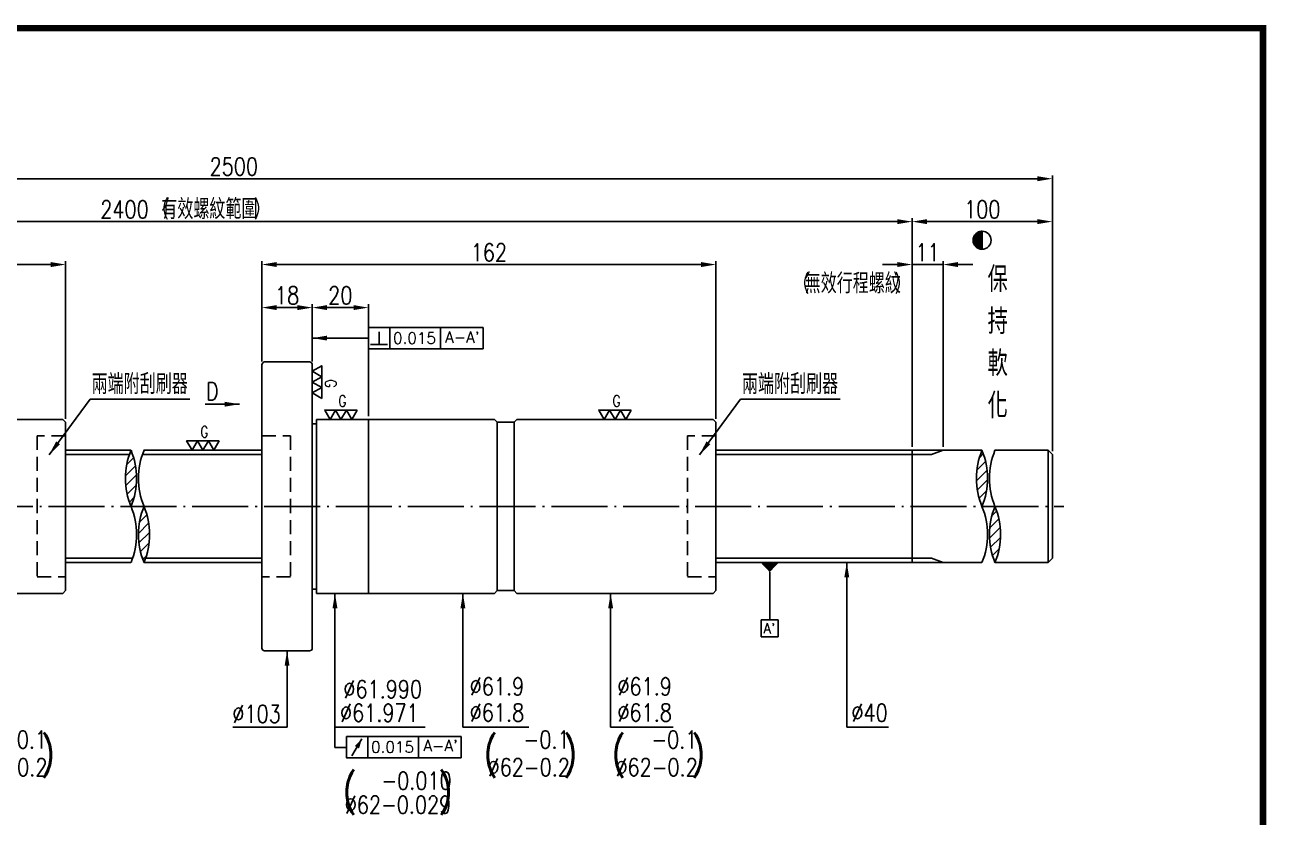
# Model space of a CAD drawing. Header units: millimetres. Extents: x 3359 to 4072, y -360 to 145.
# Drawn here: x 3629.4 to 4072.3, y -137.2 to 145.3 of the extents above; entities that cross this region are included whole.
import ezdxf
from ezdxf.enums import TextEntityAlignment as Align

# ---------------------------------------------------------------- set-up
doc = ezdxf.new("R2010")
doc.units = ezdxf.units.MM
doc.header["$LTSCALE"] = 10
doc.linetypes.add('C', pattern=[2.5625, 2, -0.25, 0.0625, -0.25])
doc.linetypes.add('H', pattern=[0.75, 0.5, -0.25])
doc.layers.get('0').update_dxf_attribs({"linetype": 'CONTINUOUS'})
doc.layers.get('DEFPOINTS').update_dxf_attribs({"linetype": 'CONTINUOUS'})
for name, color, linetype in [('04', 4, 'CONTINUOUS'), ('05', 5, 'H'), ('14', 4, 'CONTINUOUS'), ('C', 1, 'C')]:
    doc.layers.add(name, color=color, linetype=linetype)
for name, color, linetype, lineweight in [('AM_3', 6, 'CONTINUOUS', 25), ('AM_5', 3, 'CONTINUOUS', 25), ('str', 7, 'CONTINUOUS', 25), ('標籤(紅)', 2, 'CONTINUOUS', 30)]:
    doc.layers.add(name, color=color, linetype=linetype, lineweight=lineweight)
doc.styles.add('ROMANC', font='romanc')
doc.styles.add('SIMPLEX', font='SIMPLEX.shx', dxfattribs={"width": 0.8, "height": 6.3, "bigfont": 'chineset.shx'})
doc.dimstyles.new('STANDARD$0', dxfattribs={"dimscale": 0, "dimtxt": 6.3, "dimasz": 5.3, "dimexe": 1.2, "dimexo": 1.2, "dimgap": 1.2, "dimtad": 1, "dimdec": 3, "dimdsep": 46, "dimtxsty": 'SIMPLEX', "dimcen": 0.09, "dimclrd": 6, "dimclre": 6, "dimclrt": 3, "dimadec": 1, "dimazin": 2, "dimtp": -0.1, "dimtm": 0.2, "dimtfac": 1, "dimtdec": 3, "dimtmove": 0, "dimatfit": 3, "dimfxl": 0, "dimtvp": 0.790698, "dimarcsym": 0})
doc.dimstyles.new('STANDARD$7', dxfattribs={"dimscale": 0, "dimtxt": 6.3, "dimasz": 5.3, "dimexe": 1.2, "dimexo": 1.2, "dimgap": 1.2, "dimtad": 1, "dimdec": 3, "dimrnd": 0.0005, "dimdsep": 46, "dimtxsty": 'SIMPLEX', "dimcen": 0.09, "dimclrd": 6, "dimclre": 6, "dimclrt": 3, "dimadec": 1, "dimazin": 2, "dimtp": -0.1, "dimtm": 0.2, "dimtfac": 1, "dimtdec": 3, "dimtmove": 2, "dimatfit": 3, "dimfxl": 0, "dimtvp": 0.790698, "dimarcsym": 0})

# ---------------------------------------------------------------- blocks, each defined once
blk = doc.blocks.new('*D24')
at = {"color": 6, "lineweight": -2}
for p, q in [((3714, 25.3), (3714, 45.69)), ((3719.3, 44.49), (3726.7, 44.49)), ((3732, 25.3), (3732, 45.69))]:
    blk.add_line(p, q, dxfattribs=at)
at = {"color": 6}
for points in [[(3719.3, 45.38), (3719.3, 43.61), (3714, 44.49)], [(3726.7, 45.38), (3726.7, 43.61), (3732, 44.49)]]:
    blk.add_solid(points, dxfattribs=at)
at = {"layer": 'DEFPOINTS', "color": 0}
for p in [(3732, 44.49), (3714, 24.1), (3732, 24.1)]:
    blk.add_point(p, dxfattribs=at)
at = {"color": 3, "insert": (3723, 48.84), "char_height": 6.3, "attachment_point": 5, "style": 'SIMPLEX'}
blk.add_mtext('18', dxfattribs=at)
blk = doc.blocks.new('*D25')
at = {"color": 6, "lineweight": -2}
for p, q in [((3732, 25.3), (3732, 45.69)), ((3737.3, 44.49), (3746.7, 44.49)), ((3752, 5.8), (3752, 45.69))]:
    blk.add_line(p, q, dxfattribs=at)
at = {"color": 6}
for points in [[(3737.3, 45.38), (3737.3, 43.61), (3732, 44.49)], [(3746.7, 45.38), (3746.7, 43.61), (3752, 44.49)]]:
    blk.add_solid(points, dxfattribs=at)
at = {"layer": 'DEFPOINTS', "color": 0}
for p in [(3752, 44.49), (3732, 24.1), (3752, 4.6)]:
    blk.add_point(p, dxfattribs=at)
at = {"color": 3, "insert": (3742, 48.84), "char_height": 6.3, "attachment_point": 5, "style": 'SIMPLEX'}
blk.add_mtext('20', dxfattribs=at)
blk = doc.blocks.new('*D26')
at = {"color": 6, "lineweight": -2}
for p, q in [((3714, 25.3), (3714, 61.04)), ((3719.3, 59.84), (3870.7, 59.84)), ((3876, 4.8), (3876, 61.04))]:
    blk.add_line(p, q, dxfattribs=at)
at = {"color": 6}
for points in [[(3719.3, 60.73), (3719.3, 58.96), (3714, 59.84)], [(3870.7, 60.73), (3870.7, 58.96), (3876, 59.84)]]:
    blk.add_solid(points, dxfattribs=at)
at = {"layer": 'DEFPOINTS', "color": 0}
for p in [(3876, 59.84), (3714, 24.1), (3876, 3.6)]:
    blk.add_point(p, dxfattribs=at)
at = {"color": 3, "insert": (3795, 64.19), "char_height": 6.3, "attachment_point": 5, "style": 'SIMPLEX'}
blk.add_mtext('162', dxfattribs=at)
blk = doc.blocks.new('*D27')
at = {"color": 6, "lineweight": -2}
for p, q in [((3412, -6.2), (3412, 76.34)), ((3946, -5.2), (3946, 76.34)), ((3940.7, 75.14), (3417.3, 75.14))]:
    blk.add_line(p, q, dxfattribs=at)
at = {"color": 6}
for points in [[(3417.3, 76.03), (3417.3, 74.26), (3412, 75.14)], [(3940.7, 76.03), (3940.7, 74.26), (3946, 75.14)]]:
    blk.add_solid(points, dxfattribs=at)
at = {"layer": 'DEFPOINTS', "color": 0}
for p in [(3412, 75.14), (3412, -7.4), (3946, -6.4)]:
    blk.add_point(p, dxfattribs=at)
at = {"color": 3, "insert": (3665, 79.49), "char_height": 6.3, "attachment_point": 5, "style": 'SIMPLEX'}
blk.add_mtext('2400', dxfattribs=at)
blk = doc.blocks.new('*D50')
at = {"color": 6, "lineweight": -2}
for p, q in [((3482, 25.3), (3482, 61.04)), ((3487.3, 59.84), (3638.7, 59.84)), ((3644, 4.8), (3644, 61.04))]:
    blk.add_line(p, q, dxfattribs=at)
at = {"color": 6}
for points in [[(3487.3, 60.73), (3487.3, 58.96), (3482, 59.84)], [(3638.7, 60.73), (3638.7, 58.96), (3644, 59.84)]]:
    blk.add_solid(points, dxfattribs=at)
at = {"layer": 'DEFPOINTS', "color": 0}
for p in [(3644, 59.84), (3482, 24.1), (3644, 3.6)]:
    blk.add_point(p, dxfattribs=at)
at = {"color": 3, "insert": (3563, 64.19), "char_height": 6.3, "attachment_point": 5, "style": 'SIMPLEX'}
blk.add_mtext('162', dxfattribs=at)
blk = doc.blocks.new('*D51')
at = {"layer": 'AM_5', "color": 6, "lineweight": -2}
for p, q in [((3946, -5.2), (3946, 76.34)), ((3996, -6.7), (3996, 76.34)), ((3990.7, 75.14), (3951.3, 75.14))]:
    blk.add_line(p, q, dxfattribs=at)
at = {"layer": 'AM_5', "color": 6}
for points in [[(3951.3, 76.03), (3951.3, 74.26), (3946, 75.14)], [(3990.7, 76.03), (3990.7, 74.26), (3996, 75.14)]]:
    blk.add_solid(points, dxfattribs=at)
at = {"layer": 'DEFPOINTS', "color": 0}
for p in [(3946, 75.14), (3946, -6.4), (3996, -7.9)]:
    blk.add_point(p, dxfattribs=at)
at = {"layer": 'AM_5', "color": 3, "insert": (3971, 79.49), "char_height": 6.3, "attachment_point": 5, "style": 'SIMPLEX'}
blk.add_mtext('100', dxfattribs=at)
blk = doc.blocks.new('*D52')
at = {"layer": 'AM_5', "color": 6, "lineweight": -2}
for p, q in [((3940.7, 59.84), (3935.4, 59.84)), ((3946, -5.2), (3946, 61.04)), ((3957, 59.84), (3946, 59.84)), ((3957, -5.2), (3957, 61.04)), ((3962.3, 59.84), (3967.6, 59.84))]:
    blk.add_line(p, q, dxfattribs=at)
at = {"layer": 'AM_5', "color": 6}
for points in [[(3940.7, 60.73), (3940.7, 58.96), (3946, 59.84)], [(3962.3, 60.73), (3962.3, 58.96), (3957, 59.84)]]:
    blk.add_solid(points, dxfattribs=at)
at = {"layer": 'DEFPOINTS', "color": 0}
for p in [(3946, 59.84), (3946, -6.4), (3957, -6.4)]:
    blk.add_point(p, dxfattribs=at)
at = {"layer": 'AM_5', "color": 3, "insert": (3951.5, 64.19), "char_height": 6.3, "attachment_point": 5, "style": 'SIMPLEX'}
blk.add_mtext('11', dxfattribs=at)
blk = doc.blocks.new('*D54')
at = {"layer": 'AM_5', "color": 6, "lineweight": -2}
for p, q in [((3412, -6.7), (3412, 91.64)), ((3990.7, 90.44), (3417.3, 90.44)), ((3996, -6.7), (3996, 91.64))]:
    blk.add_line(p, q, dxfattribs=at)
at = {"layer": 'AM_5', "color": 6}
for points in [[(3417.3, 91.33), (3417.3, 89.56), (3412, 90.44)], [(3990.7, 91.33), (3990.7, 89.56), (3996, 90.44)]]:
    blk.add_solid(points, dxfattribs=at)
at = {"layer": 'DEFPOINTS', "color": 0}
for p in [(3412, 90.44), (3412, -7.9), (3996, -7.9)]:
    blk.add_point(p, dxfattribs=at)
at = {"layer": 'AM_5', "color": 3, "insert": (3704, 94.79), "char_height": 6.3, "attachment_point": 5, "style": 'SIMPLEX'}
blk.add_mtext('2500', dxfattribs=at)
blk = doc.blocks.new('1')
at = {"layer": '04'}
h = blk.add_hatch(dxfattribs=at)
h.set_pattern_fill('ANSI31', color=256, scale=0.8, style=0)
h.set_pattern_definition([(45, (-7083.8263, 385.2022), (-1.7960512, 1.7960512), [])])
h.paths.add_polyline_path([(0, -20, 0.196884), (0, 0, 0.196884)])
h.paths.add_polyline_path([(4.64, -20, 0.196884), (4.64, -40, 0.196884)])
for centre, start, end in [((24.41, -10), 157.7237, 202.2763), ((-24.41, -10), 337.7237, 22.2763), ((29.05, -10), 157.7237, 202.2763), ((-24.41, -30), 337.7237, 22.2763), ((29.05, -30), 157.7237, 202.2763), ((-19.77, -30), 337.7237, 22.2763)]:
    blk.add_arc(centre, 26.38, start, end)
blk = doc.blocks.new('*X19')
at = {"color": 0}
for p, q in [((509.7, 88.5), (512.19, 88.5)), ((509.76, 88.55), (512.19, 88.55)), ((509.83, 88.6), (512.19, 88.6)), ((509.9, 88.65), (512.19, 88.65)), ((509.97, 88.7), (512.19, 88.7)), ((510.05, 88.75), (512.19, 88.75)), ((510.13, 88.8), (512.19, 88.8)), ((510.22, 88.85), (512.19, 88.85)), ((510.31, 88.9), (512.19, 88.9)), ((510.41, 88.95), (512.19, 88.95)), ((510.51, 89), (512.19, 89)), ((510.62, 89.05), (512.19, 89.05)), ((510.75, 89.1), (512.19, 89.1)), ((510.89, 89.15), (512.19, 89.15)), ((511.04, 89.2), (512.19, 89.2)), ((511.22, 89.25), (512.19, 89.25)), ((511.45, 89.3), (512.19, 89.3)), ((511.81, 89.35), (512.19, 89.35)), ((508.19, 85.6), (512.19, 85.6)), ((508.19, 85.55), (512.19, 85.55)), ((508.19, 85.5), (512.19, 85.5)), ((508.19, 85.45), (512.19, 85.45)), ((508.19, 85.4), (512.19, 85.4)), ((508.19, 85.35), (512.19, 85.35)), ((508.19, 85.3), (512.19, 85.3)), ((508.19, 85.25), (512.19, 85.25)), ((508.19, 85.2), (512.19, 85.2)), ((508.19, 85.15), (512.19, 85.15)), ((508.2, 85.7), (512.19, 85.7)), ((508.2, 85.65), (512.19, 85.65)), ((508.2, 85.1), (512.19, 85.1)), ((508.2, 85.05), (512.19, 85.05)), ((508.2, 85), (512.19, 85)), ((508.21, 85.8), (512.19, 85.8)), ((508.21, 85.75), (512.19, 85.75)), ((508.21, 84.95), (512.19, 84.95)), ((508.21, 84.9), (512.19, 84.9)), ((508.22, 85.9), (512.19, 85.9)), ((508.22, 85.85), (512.19, 85.85)), ((508.22, 84.85), (512.19, 84.85)), ((508.23, 85.95), (512.19, 85.95)), ((508.23, 84.8), (512.19, 84.8)), ((508.23, 84.75), (512.19, 84.75)), ((508.24, 86), (512.19, 86)), ((508.24, 84.7), (512.19, 84.7)), ((508.25, 86.1), (512.19, 86.1)), ((508.25, 86.05), (512.19, 86.05)), ((508.25, 84.65), (512.19, 84.65)), ((508.26, 86.15), (512.19, 86.15)), ((508.26, 84.6), (512.19, 84.6)), ((508.27, 86.2), (512.19, 86.2)), ((508.27, 84.55), (512.19, 84.55)), ((508.28, 84.5), (512.19, 84.5)), ((508.29, 86.25), (512.19, 86.25)), ((508.29, 84.45), (512.19, 84.45)), ((508.3, 86.3), (512.19, 86.3)), ((508.31, 86.35), (512.19, 86.35)), ((508.31, 84.4), (512.19, 84.4)), ((508.32, 86.4), (512.19, 86.4)), ((508.32, 84.35), (512.19, 84.35)), ((508.33, 84.3), (512.19, 84.3)), ((508.34, 86.45), (512.19, 86.45)), ((508.35, 86.5), (512.19, 86.5)), ((508.35, 84.25), (512.19, 84.25)), ((508.36, 84.2), (512.19, 84.2)), ((508.37, 86.55), (512.19, 86.55)), ((508.38, 86.6), (512.19, 86.6)), ((508.38, 84.15), (512.19, 84.15)), ((508.39, 84.1), (512.19, 84.1)), ((508.4, 86.65), (512.19, 86.65)), ((508.41, 84.05), (512.19, 84.05)), ((508.42, 86.7), (512.19, 86.7)), ((508.43, 86.75), (512.19, 86.75)), ((508.43, 84), (512.19, 84)), ((508.45, 86.8), (512.19, 86.8)), ((508.45, 83.95), (512.19, 83.95)), ((508.47, 86.85), (512.19, 86.85)), ((508.47, 83.9), (512.19, 83.9)), ((508.49, 86.9), (512.19, 86.9)), ((508.49, 83.85), (512.19, 83.85)), ((508.51, 86.95), (512.19, 86.95)), ((508.51, 83.8), (512.19, 83.8)), ((508.53, 83.75), (512.19, 83.75)), ((508.54, 87), (512.19, 87)), ((508.55, 83.7), (512.19, 83.7)), ((508.56, 87.05), (512.19, 87.05)), ((508.57, 83.65), (512.19, 83.65)), ((508.58, 87.1), (512.19, 87.1)), ((508.6, 83.6), (512.19, 83.6)), ((508.61, 87.15), (512.19, 87.15)), ((508.62, 83.55), (512.19, 83.55)), ((508.63, 87.2), (512.19, 87.2)), ((508.65, 83.5), (512.19, 83.5)), ((508.66, 87.25), (512.19, 87.25)), ((508.68, 87.3), (512.19, 87.3)), ((508.68, 83.45), (512.19, 83.45)), ((508.7, 83.4), (512.19, 83.4)), ((508.71, 87.35), (512.19, 87.35)), ((508.73, 83.35), (512.19, 83.35)), ((508.74, 87.4), (512.19, 87.4)), ((508.76, 83.3), (512.19, 83.3)), ((508.77, 87.45), (512.19, 87.45)), ((508.79, 83.25), (512.19, 83.25)), ((508.8, 87.5), (512.19, 87.5)), ((508.83, 87.55), (512.19, 87.55)), ((508.83, 83.2), (512.19, 83.2)), ((508.86, 83.15), (512.19, 83.15)), ((508.87, 87.6), (512.19, 87.6)), ((508.89, 83.1), (512.19, 83.1)), ((508.9, 87.65), (512.19, 87.65)), ((508.93, 83.05), (512.19, 83.05)), ((508.94, 87.7), (512.19, 87.7)), ((508.96, 83), (512.19, 83)), ((508.97, 87.75), (512.19, 87.75)), ((509, 82.95), (512.19, 82.95)), ((509.01, 87.8), (512.19, 87.8)), ((509.05, 87.85), (512.19, 87.85)), ((509.09, 87.9), (512.19, 87.9)), ((509.13, 87.95), (512.19, 87.95)), ((509.18, 88), (512.19, 88)), ((509.22, 88.05), (512.19, 88.05)), ((509.27, 88.1), (512.19, 88.1)), ((509.31, 88.15), (512.19, 88.15)), ((509.36, 88.2), (512.19, 88.2)), ((509.41, 88.25), (512.19, 88.25)), ((509.47, 88.3), (512.19, 88.3)), ((509.52, 88.35), (512.19, 88.35)), ((509.58, 88.4), (512.19, 88.4)), ((509.64, 88.45), (512.19, 88.45)), ((509.04, 82.9), (512.19, 82.9)), ((509.08, 82.85), (512.19, 82.85)), ((509.12, 82.8), (512.19, 82.8)), ((509.16, 82.75), (512.19, 82.75)), ((509.21, 82.7), (512.19, 82.7)), ((509.25, 82.65), (512.19, 82.65)), ((509.3, 82.6), (512.19, 82.6)), ((509.35, 82.55), (512.19, 82.55)), ((509.4, 82.5), (512.19, 82.5)), ((509.45, 82.45), (512.19, 82.45)), ((509.5, 82.4), (512.19, 82.4)), ((509.56, 82.35), (512.19, 82.35)), ((509.62, 82.3), (512.19, 82.3)), ((509.68, 82.25), (512.19, 82.25)), ((509.74, 82.2), (512.19, 82.2)), ((509.81, 82.15), (512.19, 82.15)), ((509.88, 82.1), (512.19, 82.1)), ((509.95, 82.05), (512.19, 82.05)), ((510.03, 82), (512.19, 82)), ((510.11, 81.95), (512.19, 81.95)), ((510.19, 81.9), (512.19, 81.9)), ((510.28, 81.85), (512.19, 81.85)), ((510.38, 81.8), (512.19, 81.8)), ((510.48, 81.75), (512.19, 81.75)), ((510.59, 81.7), (512.19, 81.7)), ((510.71, 81.65), (512.19, 81.65)), ((510.84, 81.6), (512.19, 81.6)), ((510.99, 81.55), (512.19, 81.55)), ((511.17, 81.5), (512.19, 81.5)), ((511.38, 81.45), (512.19, 81.45)), ((511.68, 81.4), (512.19, 81.4))]:
    blk.add_line(p, q, dxfattribs=at)

msp = doc.modelspace()

# ---------------------------------------------------------------- linework, layer by layer
at = {"color": 3}
msp.add_line((3970.9368, 65.2991), (3970.9368, 71.7074), dxfattribs=at)
for p, q in [((3713.9997, 24.1042), (3713.9997, -76.8958)), ((3730.9997, 25.1042), (3714.9997, 25.1042)), ((3731.9997, -76.8958), (3731.9997, 24.1042)), ((3572.9997, 4.6042), (3642.9997, 4.6042)), ((3642.9997, 4.6042), (3643.9997, 3.6042)), ((3733.4997, 4.6042), (3796.9997, 4.6042)), ((3733.4997, -57.3958), (3733.4997, 4.6042)), ((3751.9997, -57.3958), (3751.9997, 4.6042)), ((3796.9997, 4.6042), (3797.9997, 3.6042)), ((3804.9997, 4.6042), (3803.9997, 3.6042)), ((3804.9997, 4.6042), (3874.9997, 4.6042)), ((3874.9997, 4.6042), (3875.9997, 3.6042)), ((3643.9997, 3.6042), (3643.9997, -56.3958)), ((3731.9997, 3.1042), (3733.4997, 3.1042)), ((3797.9997, 3.6042), (3797.9997, -56.3958)), ((3797.9997, 3.6042), (3803.9997, 3.6042)), ((3803.9997, -56.3958), (3803.9997, 3.6042)), ((3875.9997, 3.6042), (3875.9997, -56.3958)), ((3643.9997, -6.3958), (3667.3207, -6.3958)), ((3671.9589, -6.3958), (3713.9997, -6.3958)), ((3875.9997, -6.3958), (3970.8998, -6.3958)), ((3945.9997, -6.3958), (3945.9997, -46.3958)), ((3975.538, -6.3958), (3994.4997, -6.3958)), ((3994.4997, -6.3958), (3994.4997, -46.3958)), ((3994.4997, -6.3958), (3995.9997, -7.8958)), ((3995.9997, -7.8958), (3995.9997, -44.8958)), ((3643.9997, -46.3958), (3667.3207, -46.3958)), ((3671.9589, -46.3958), (3713.9997, -46.3958)), ((3875.9997, -46.3958), (3970.8998, -46.3958)), ((3975.538, -46.3958), (3994.4997, -46.3958)), ((3994.4997, -46.3958), (3995.9997, -44.8958)), ((3642.9997, -57.3958), (3572.9997, -57.3958)), ((3643.9997, -56.3958), (3642.9997, -57.3958)), ((3733.4997, -55.8958), (3731.9997, -55.8958)), ((3796.9997, -57.3958), (3733.4997, -57.3958)), ((3797.9997, -56.3958), (3796.9997, -57.3958)), ((3797.9997, -56.3958), (3803.9997, -56.3958)), ((3804.9997, -57.3958), (3803.9997, -56.3958)), ((3874.9997, -57.3958), (3804.9997, -57.3958)), ((3875.9997, -56.3958), (3874.9997, -57.3958)), ((3714.9997, -77.8958), (3730.9997, -77.8958))]:
    msp.add_line(p, q)
for points in [[(3735.349, 19.8654), (3735.349, 23.7329), (3731.9997, 21.7992)], [(3735.349, 15.9979), (3735.349, 19.8654), (3731.9997, 17.9316)], [(3735.349, 12.1303), (3735.349, 15.9979), (3731.9997, 14.0641)], [(3740.2971, 7.9536), (3736.4296, 7.9536), (3738.3633, 4.6042)], [(3744.1646, 7.9536), (3740.2971, 7.9536), (3742.2309, 4.6042)], [(3748.0322, 7.9536), (3744.1646, 7.9536), (3746.0984, 4.6042)], [(3838.0659, 7.9536), (3834.1984, 7.9536), (3836.1321, 4.6042)], [(3841.9334, 7.9536), (3838.0659, 7.9536), (3839.9997, 4.6042)], [(3845.801, 7.9536), (3841.9334, 7.9536), (3843.8672, 4.6042)], [(3691.0455, -3.0464), (3687.178, -3.0464), (3689.1118, -6.3958)], [(3694.9131, -3.0464), (3691.0455, -3.0464), (3692.9793, -6.3958)], [(3698.7806, -3.0464), (3694.9131, -3.0464), (3696.8468, -6.3958)]]:
    msp.add_lwpolyline(points, close=True, dxfattribs=at)
msp.add_circle((3970.9368, 68.5032), 3.2041, dxfattribs=at)
for centre, start, end in [((3714.9997, 24.1042), 90, 180), ((3730.9997, 24.1042), 0, 90), ((3714.9997, -76.8958), 180, 270), ((3730.9997, -76.8958), 270, 0)]:
    msp.add_arc(centre, 1, start, end)
at = {"layer": '04'}
for p, q in [((3755.8013, 31.3119), (3755.8013, 35.8738)), ((3777.6927, 29.8119), (3777.6927, 37.4151)), ((3777.6927, 37.4151), (3792.8991, 37.4151)), ((3792.8991, 37.4151), (3792.8991, 29.8119)), ((3752.76, 31.3119), (3758.8425, 31.3119)), ((3792.8991, 29.8119), (3777.6927, 29.8119)), ((3643.9997, -7.8958), (3666.7588, -7.8958)), ((3671.397, -7.8958), (3713.9997, -7.8958)), ((3952.8784, -7.8958), (3875.9997, -7.8958)), ((3952.8784, -7.8958), (3956.9997, -6.3958)), ((3643.9997, -44.8958), (3667.8827, -44.8958)), ((3672.5209, -44.8958), (3713.9997, -44.8958)), ((3952.8784, -44.8958), (3875.9997, -44.8958)), ((3952.8784, -44.8958), (3956.9997, -46.3958)), ((3895.1743, -66.8361), (3895.1743, -49.819)), ((3769.8621, -108.3838), (3785.0685, -108.3838)), ((3769.8621, -115.987), (3769.8621, -108.3838)), ((3785.0685, -108.3838), (3785.0685, -115.987)), ((3785.0685, -115.987), (3769.8621, -115.987))]:
    msp.add_line(p, q, dxfattribs=at)
for points in [[(3751.9997, 37.4151), (3751.9997, 29.8119), (3759.6029, 29.8119), (3759.6029, 37.4151)], [(3759.6029, 29.8119), (3759.6029, 37.4151), (3777.6927, 37.4151), (3777.6927, 29.8119)], [(3892.1656, -66.8361), (3892.1656, -72.8535), (3898.183, -72.8535), (3898.183, -66.8361)], [(3744.1691, -108.3838), (3744.1691, -115.987), (3751.7723, -115.987), (3751.7723, -108.3838)], [(3751.7723, -115.987), (3751.7723, -108.3838), (3769.8621, -108.3838), (3769.8621, -115.987)]]:
    msp.add_lwpolyline(points, close=True, dxfattribs=at)
msp.add_lwpolyline([(3895.1743, -49.819, 0, 6.4988, 0), (3895.1743, -46.3958, 6.4988, 6.4988, 0)], format="xyseb", dxfattribs=at)
at = {"layer": '05'}
for p, q in [((3633.7997, -1.2458), (3633.7997, -51.5458)), ((3643.9997, -1.2458), (3633.7997, -1.2458)), ((3713.9997, -1.2458), (3724.1997, -1.2458)), ((3724.1997, -1.2458), (3724.1997, -51.5458)), ((3865.7997, -1.2458), (3865.7997, -51.5458)), ((3875.9997, -1.2458), (3865.7997, -1.2458)), ((3633.7997, -51.5458), (3643.9997, -51.5458)), ((3724.1997, -51.5458), (3713.9997, -51.5458)), ((3865.7997, -51.5458), (3875.9997, -51.5458))]:
    msp.add_line(p, q, dxfattribs=at)
at = {"layer": '14'}
msp.add_line((3746.1539, -115.3321), (3749.6791, -109.2265), dxfattribs=at)
msp.add_lwpolyline([(3749.6791, -109.2265, 0, 1.7626, 0), (3747.9165, -112.2793, 1.7626, 1.7626, 0)], format="xyseb", dxfattribs=at)
at = {"layer": 'AM_3'}
for p, q in [((3740.0829, -105.1085), (3740.0829, -112.3579)), ((3740.0829, -112.3579), (3744.1691, -112.3579))]:
    msp.add_line(p, q, dxfattribs=at)
at = {"layer": 'C'}
msp.add_line((3407.29, -26.3958), (4000.0803, -26.3958), dxfattribs=at)
at = {"layer": 'str', "const_width": 2.3646}
msp.add_lwpolyline([(3359.946, -358.7646), (4071.1006, -358.7646), (4071.1006, 144.1233), (3359.946, 144.1233)], close=True, dxfattribs=at)
msp.add_lwpolyline([(3359.946, -358.7646), (4071.1006, -358.7646), (4071.1006, 144.1233), (3359.946, 144.1233)], close=True, dxfattribs=at)

# ---------------------------------------------------------------- block references
at = {"color": 3, "xscale": 0.8010334626309117, "yscale": 0.8010334626309117, "zscale": 0.8010334626309117}
msp.add_blockref('*X19', (3560.658, 0.1209), dxfattribs=at)
for p in [(3667.3207, -6.3958), (3970.8998, -6.3958)]:
    msp.add_blockref('1', p)

# ---------------------------------------------------------------- texts
at = {"style": 'SIMPLEX', "width": 0.8}
for s, height, p in [('有效螺紋範圍', 7.15, (3695.3009, 79.985)), ('(          )', 5.04, (3695.9272, 79.9033)), ('(          )', 5.04, (3924.4729, 53.3343)), ('無效行程螺紋', 7.15, (3924.8163, 53.5197))]:
    msp.add_text(s, height=height, dxfattribs=at).set_placement(p, align=Align.MIDDLE)
at = {"color": 3, "style": 'SIMPLEX', "width": 0.8}
msp.add_text('G', height=4.0336, rotation=270, dxfattribs=at).set_placement((3738.5847, 18.8652), align=Align.MIDDLE_LEFT)
for p in [(3741.2973, 11.1892), (3839.0661, 11.1892), (3692.0457, 0.1892)]:
    msp.add_text('G', height=4.0336, dxfattribs=at).set_placement(p, align=Align.MIDDLE_LEFT)
at = {"color": 3, "attachment_point": 5, "style": 'SIMPLEX'}
for s, insert, char_height in [('兩端附刮刷器', (3670.4446, 17.215), 7.15), ('D', (3696.3231, 14.6678), 6.3), ('兩端附刮刷器', (3902.4446, 17.215), 7.15), ('%%C61.990', (3757.115, -91.5578), 6.3), ('%%C61.9', (3797.8611, -90.5896), 6.3), ('%%C61.9', (3850.5634, -90.5921), 6.3), ('%%C103', (3712.1189, -100.3657), 6.3), ('%%C61.971', (3755.924, -99.9897), 6.3), ('%%C61.8', (3797.8611, -99.8838), 6.3), ('%%C61.8', (3850.5634, -99.8864), 6.3), ('\\A1;%%C40', (3930.7984, -99.9796), 6.3), ('(    )', (3623.4691, -116.0594), 10.5815), ('(    )', (3809.8596, -116.0569), 10.5815), ('(    )', (3855.4691, -116.0594), 10.5815), ('%%C62-0.2', (3622.8191, -119.3898), 6.3), ('%%C62-0.2', (3809.2096, -119.3873), 6.3), ('%%C62-0.2', (3854.8191, -119.3898), 6.3), ('(     )', (3762.4166, -129.3128), 10.5815), ('-0.010', (3769.193, -124.1808), 6.3), ('%%C62-0.029', (3762.574, -132.749), 6.3)]:
    msp.add_mtext(s, dxfattribs=dict(at, insert=insert, char_height=char_height))
at = {"color": 3, "style": 'SIMPLEX', "width": 0.8}
for p in [(3620.9788, -114.581), (3807.3694, -114.5785), (3852.9788, -114.581)]:
    msp.add_attdef('-0.1', text='-0.1', height=6.3, dxfattribs=at).set_placement(p, align=Align.BOTTOM_LEFT)
at = {"layer": '04', "style": 'ROMANC'}
for tag, p in [('0.015', (3768.4504, 33.6135)), ("A-A'", (3785.5296, 33.9639)), ('0.015', (3760.6199, -112.1854)), ("A-A'", (3777.7648, -111.6616))]:
    msp.add_attdef(tag, text='A', height=3.9744, dxfattribs=at).set_placement(p, align=Align.MIDDLE)
msp.add_attdef("A'", (3892.8661, -71.6522), 'A', height=3.6104, dxfattribs=at)
at = {"layer": '標籤(紅)', "color": 2, "insert": (3976.5061, 32.0738), "char_height": 9, "width": 13.21, "attachment_point": 5, "style": 'SIMPLEX'}
msp.add_mtext('保持軟化', dxfattribs=at)

# ---------------------------------------------------------------- dimensions: what is measured, and where the dimension line sits
dim = msp.add_linear_dim(base=(3411.9997, 75.1445), p1=(3945.9997, -6.3958), p2=(3411.9997, -7.3958), text='2400', dimstyle='STANDARD$0', override={"dimscale": 1})
dim.commit()
dim.dimension.update_dxf_attribs({"geometry": '*D27', "text_midpoint": (3664.9997, 75.1445), "dimtype": 160})
for base, p1, p2, picture, middle in [((3643.9997, 59.8445), (3481.9997, 24.1042), (3643.9997, 3.6042), '*D50', (3562.9997, 64.1945)), ((3875.9997, 59.8445), (3713.9997, 24.1042), (3875.9997, 3.6042), '*D26', (3794.9997, 64.1945)), ((3751.9997, 44.4948), (3731.9997, 24.1042), (3751.9997, 4.6042), '*D25', (3741.9997, 48.8448))]:
    dim = msp.add_linear_dim(base=base, p1=p1, p2=p2, dimstyle='STANDARD$0', override={"dimscale": 1})
    dim.commit()
    dim.dimension.update_dxf_attribs({"geometry": picture, "text_midpoint": middle})
dim = msp.add_linear_dim(base=(3731.9997, 44.4948), p1=(3713.9997, 24.1042), p2=(3731.9997, 24.1042), dimstyle='STANDARD$0', override={"dimscale": 1})
dim.commit()
dim.dimension.update_dxf_attribs({"geometry": '*D24', "text_midpoint": (3722.9997, 44.4948), "dimtype": 160})
at = {"layer": 'AM_5'}
dim = msp.add_linear_dim(base=(3411.9997, 90.4445), p1=(3995.9997, -7.8958), p2=(3411.9997, -7.8958), text='2500', dimstyle='STANDARD$0', override={"dimscale": 1}, dxfattribs=at)
dim.commit()
dim.dimension.update_dxf_attribs({"geometry": '*D54', "text_midpoint": (3703.9997, 90.4445), "dimtype": 160})
dim = msp.add_linear_dim(base=(3945.9997, 75.1445), p1=(3995.9997, -7.8958), p2=(3945.9997, -6.3958), text='100', dimstyle='STANDARD$0', override={"dimscale": 1}, dxfattribs=at)
dim.commit()
dim.dimension.update_dxf_attribs({"geometry": '*D51', "text_midpoint": (3970.9997, 79.4945)})
dim = msp.add_linear_dim(base=(3945.9997, 59.8445), p1=(3956.9997, -6.3958), p2=(3945.9997, -6.3958), dimstyle='STANDARD$0', override={"dimscale": 1}, dxfattribs=at)
dim.commit()
dim.dimension.update_dxf_attribs({"geometry": '*D52', "text_midpoint": (3951.4997, 64.1945)})

# ---------------------------------------------------------------- leaders
for points in [[(3731.9997, 33.6135), (3751.9997, 33.6135)], [(3922.6732, -46.3958), (3922.6732, -105.1085), (3937.5616, -105.1085)], [(3740.0829, -57.3958), (3740.0829, -105.1085), (3772.3204, -105.1085)], [(3785.7219, -57.3958), (3785.7219, -105.0532), (3809.3004, -105.0532)], [(3838.4242, -57.3958), (3838.4242, -105.0558), (3860.7607, -105.0558)], [(3722.9997, -77.8958), (3722.9997, -105.1085), (3703.6715, -105.1085)]]:
    msp.add_leader(points, dimstyle='STANDARD$7', override={"dimscale": 1, "dimtad": 0})
at = {"color": 3}
for points in [[(3638.1527, -8.0037), (3652.7605, 11.7944), (3688.3344, 11.7944)], [(3870.1527, -8.0037), (3884.7605, 11.7944), (3920.3344, 11.7944)]]:
    msp.add_leader(points, dimstyle='STANDARD$7', override={"dimscale": 1, "dimtad": 0}, dxfattribs=at)
at = {"layer": 'AM_3'}
msp.add_leader([(3706.0556, 10.0451), (3693.7875, 10.0451)], dimstyle='STANDARD$7', override={"dimscale": 1, "dimtad": 0}, dxfattribs=at)

doc.saveas('drawing.dxf')
